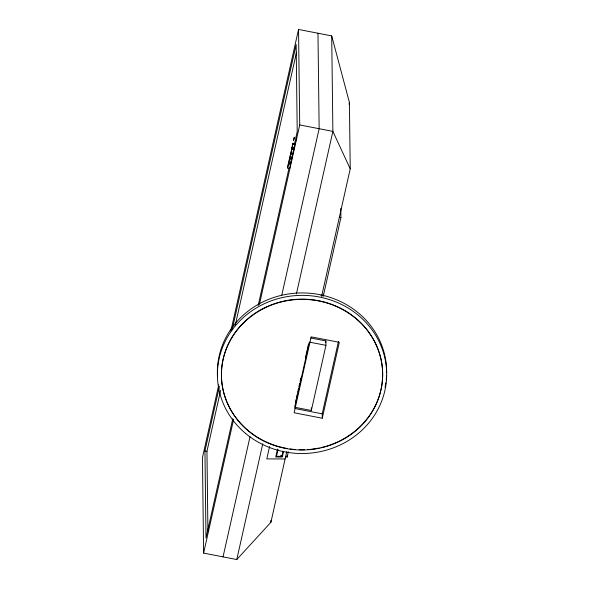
<?xml version="1.0" encoding="UTF-8"?>
<svg xmlns="http://www.w3.org/2000/svg" width="589" height="589" viewBox="0 0 589 589"><rect width="100%" height="100%" fill="white"/><g stroke="black" fill="none" stroke-linecap="round" stroke-linejoin="round"><path stroke-width="0.88" d="M295.766 139.784C295.096 144.6 297.114 135.006 295.958 138.835M218.762 384.904L202.447 457.616L203.61 553.1L236.778 559.55L270.903 522.281L286.769 451.579M230.851 331.047L298.542 29.45L331.71 35.9L349.417 102.493L350.227 168.837L321.616 296.319M232.78 418.669L206.003 537.993L204.935 450.983L219.432 386.384M232.125 329.862L296.157 44.558L297.217 131.568L295.811 137.848M207.924 531.057L206.945 451.373L220.639 390.367M235.136 325.769L296.554 52.126M288.514 162.998L287.623 168.027L289.633 168.417L290.539 164.368L290.524 163.389L288.514 162.998L287.623 168.027M289.604 158.147L288.706 163.175L290.716 163.565L291.629 159.516L291.614 158.537L289.604 158.147L288.706 163.175M291.82 148.281L290.922 153.309L291.82 148.281L293.83 148.671L293.845 149.65L292.932 153.7L290.694 153.295L289.795 158.323L291.805 158.713L292.704 153.685M292.034 147.324L292.947 143.274L294.956 143.664L294.058 148.693L292.048 148.303L292.034 147.324L294.044 147.714L294.058 148.693M289.795 158.323L290.694 153.295M292.048 148.303L292.947 143.274M258.151 305.625L288.963 168.351M294.397 144.128L295.001 141.441M290.163 165.008L290.524 163.389M290.708 162.586L291.614 158.537M291.798 157.734L292.159 156.114M293.101 151.918L293.83 148.671M294.228 146.904L294.956 143.664M203.61 553.1L233.627 419.361M259.418 304.461L299.713 124.942L298.542 29.45M223.047 556.877L250.038 436.596M281.667 295.671L319.142 128.719L317.972 33.227M236.778 559.55L262.768 443.76M296.414 293.859L332.881 131.384L331.71 35.9M269.6 446.462L266.81 458.905L285.113 458.971M349.012 104.282L349.417 102.493M277.522 449.017L275.733 456.983L282.322 457.012L283.508 451.697M278.067 449.385L276.513 456.328L281.844 456.342L283.007 451.137M295.479 402.088L296.076 399.408M296.481 397.627L297.283 394.056M297.681 392.274L298.483 388.703M298.881 386.914L299.683 383.351M300.088 381.562L300.883 377.991M305.492 357.464L308.496 344.079M285.599 456.762L287.16 457.064L288.36 451.719M320.968 295.516L323.317 295.972L340.921 217.54L340.795 208.484M325.511 342.732L325.908 340.943L310.786 338.005M325.96 345.338L309.358 342.113L294.736 407.264L311.338 410.489L325.96 345.338L325.908 340.943M322.264 418.234L339.308 342.312L311.161 336.842L294.125 412.764L322.264 418.234L322.212 413.839L338.447 341.487M299.713 124.942L332.881 131.384L350.227 168.837M292.954 144.246L294.964 144.644M291.835 149.26L293.845 149.65M290.708 154.266L292.718 154.657M289.619 159.118L291.629 159.516M288.529 163.978L290.539 164.368M339.352 217.238L340.921 217.54M294.949 408.538L322.212 413.839M204.935 450.983L206.945 451.373M280.747 455.378L281.844 456.342M323.295 294.206L323.317 295.972M311.309 407.853L311.338 410.489M292.924 152.728L292.932 153.7M295.303 404.739L295.332 407.374M289.619 167.438L289.633 168.417M287.137 455.297L287.16 457.064M270.881 520.462L270.903 522.281M380.737 390.647A80.619 75.311 -0.7 0 1 327.16 445.969M326.291 446.226A80.619 75.311 -0.7 0 1 320.998 447.611M319.201 448.001A80.619 75.311 -0.7 0 1 311.021 449.274M309.203 449.444A80.619 75.311 -0.7 0 1 307.384 449.584M304.66 449.709A80.619 75.311 -0.7 0 1 299.153 449.709M295.472 449.517A80.619 75.311 -0.7 0 1 289.979 448.928M287.277 448.501A80.619 75.311 -0.7 0 1 235.07 416.475M234.547 415.738A80.619 75.311 -0.7 0 1 287.137 300.449A80.619 75.311 -0.7 0 1 380.936 389.778M386.561 375.605A84.639 79.073 -0.7 0 1 386.193 380.119M385.839 382.806A84.639 79.073 -0.7 0 1 385.037 387.231M217.496 376.481A84.639 79.073 -0.7 0 1 300.228 292.947A84.639 79.073 -0.7 0 1 386.642 372.896M293.58 140.602L294.331 137.274L293.58 140.602M248.263 430.876A80.619 75.311 -0.7 0 0 380.943 390.021A80.619 75.311 -0.7 0 0 276.926 303.158A80.619 75.311 -0.7 0 0 248.263 430.876M245.576 433.438A84.639 79.073 -0.7 0 0 384.882 390.544A84.639 79.073 -0.7 0 0 275.667 299.345A84.639 79.073 -0.7 0 0 245.576 433.438"/></g></svg>
